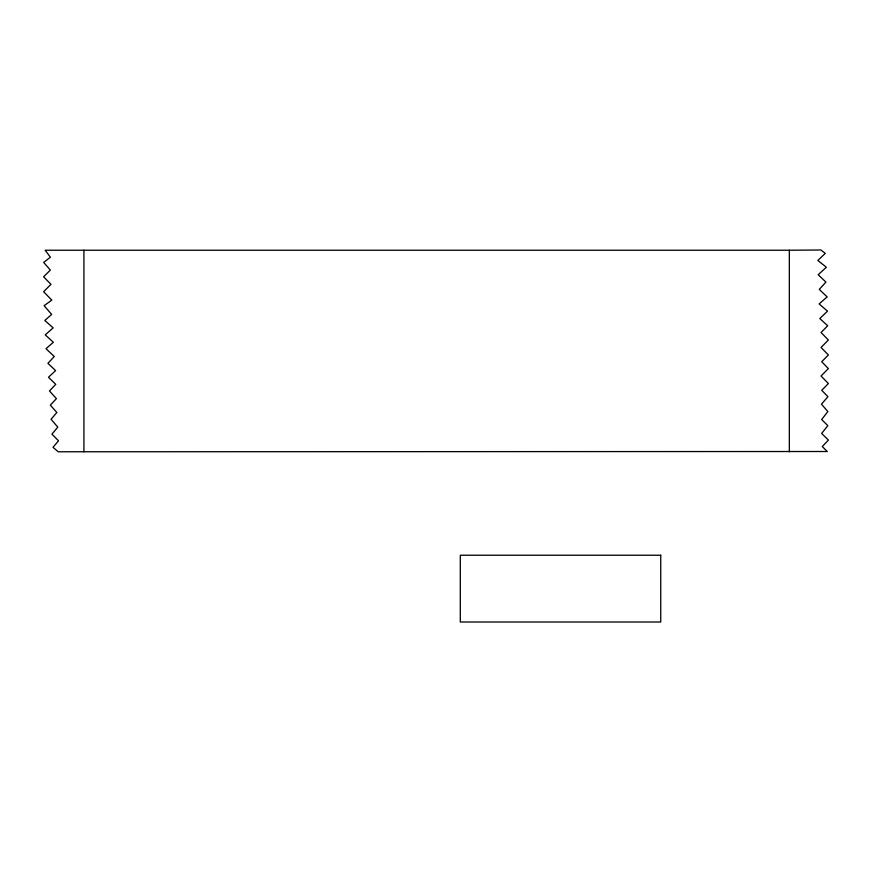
<?xml version="1.0" encoding="UTF-8"?>
<svg xmlns="http://www.w3.org/2000/svg" width="872" height="872" viewBox="0 0 872 872"><rect width="100%" height="100%" fill="white"/><g stroke="black" fill="none" stroke-linecap="round" stroke-linejoin="round"><path stroke-width="1.31" d="M789.334 250.242L820.944 249.992L825.272 253.36L817.849 260.477L826.362 267.246L818.176 274.735L825.926 282.092L819.266 289.406L827.157 296.916L819.102 303.925L827.517 311.13L819.811 318.542L827.692 325.768L821.053 332.505L828.378 340.026L821.053 347.459L828.378 354.98L821.729 361.738L828.378 368.584L821.053 376.017L828.378 383.538L821.729 390.296L827.92 396.662L821.479 404.194L827.833 411.519L821.675 419.552L827.833 425.667L821.653 433.428L828.4 440.098L822.274 446.54L827.299 451.511L58.206 451.772L53.018 447.303L58.522 440.785L51.939 434.169L57.803 427.149L51.067 419.279L56.844 412.456L50.336 405.197L56.408 398.635L49.464 390.95L55.764 384.345L48.494 377.271L55.59 370.6L47.927 363.352L54.26 356.495L46.009 348.702L53.323 342.271L45.246 334.87L53.148 327.883L44.821 320.46L51.655 314.421L44.091 305.669L51.83 300.121L43.6 291.706L50.979 284.337L43.6 276.795L50.347 270.058L43.665 262.418L50.402 257.218L45.137 250.242L789.334 250.242L789.334 451.772M83.919 250.242L83.919 451.772M660.736 555.235L460.307 555.235L460.307 622.009L660.736 622.009L660.736 555.235"/></g></svg>
